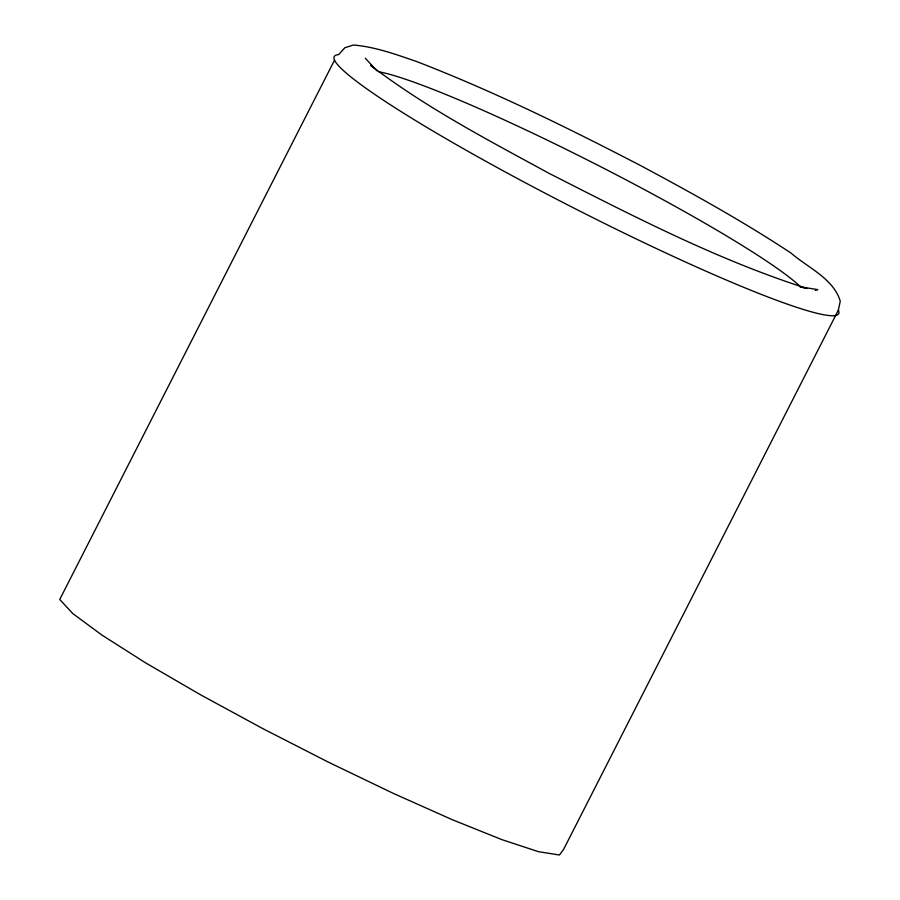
<?xml version="1.0" encoding="UTF-8"?>
<svg xmlns="http://www.w3.org/2000/svg" width="900" height="900" viewBox="0 0 900 900"><rect width="100%" height="100%" fill="white"/><g stroke="black" fill="none" stroke-linecap="round" stroke-linejoin="round"><path stroke-width="1.35" d="M838.361 310.106L840.262 301.151C833.389 278.392 807.514 267.502 790.92 252.99C742.354 220.95 691.414 192.757 640.125 165.341C567.09 127.451 493.099 91.046 416.272 61.402C395.764 54.36 375.266 46.901 353.486 45L344.824 47.779L338.704 54.585A283.061 26.145 27 0 0 570.521 206.347A283.061 26.145 27 0 0 838.361 310.106L563.558 849.454L559.395 855L538.346 851.648L501.863 839.621L452.407 819.754L393.356 793.395L328.736 762.334L262.957 728.696L200.498 694.766L145.609 662.861L102.038 635.153L72.742 613.541L59.738 599.479L334.541 60.131M815.31 290.419L817.785 289.62L800.044 286.796M801.034 287.111L806.918 288.461C717.008 259.684 632.812 215.921 548.887 173.261C487.957 140.006 425.947 107.663 370.654 65.362L373.41 67.759M365.321 58.241L377.1 70.965M378.675 71.752A247.41 22.86 27 0 1 597.623 165.15A247.41 22.86 27 0 1 800.685 286.954"/></g></svg>
